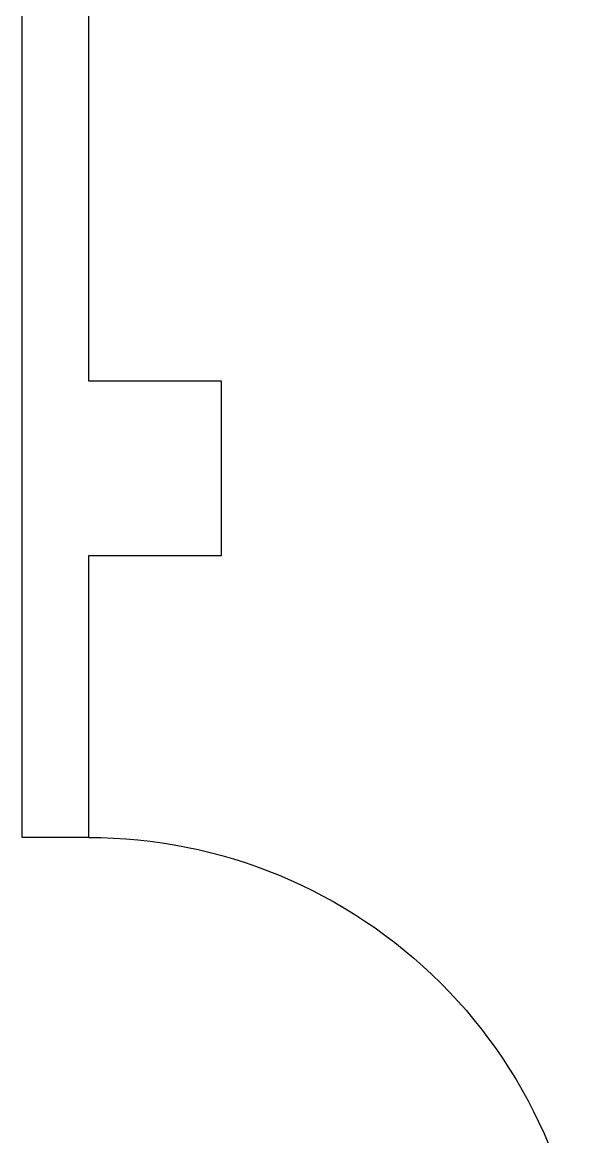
# Model space of a CAD drawing. Header units: inches. Extents: x -460 to 10305, y -938 to 5356.
# Drawn here: x 6043.9 to 6077.9, y 469.7 to 536.9 of the extents above; entities that cross this region are included whole.
import ezdxf

# ---------------------------------------------------------------- set-up
doc = ezdxf.new("R2010")
doc.units = ezdxf.units.IN
doc.header["$MEASUREMENT"] = 0
doc.layers.add('01-0263-02-DWG-BFP-ARCH$0$SP-DOORS', color=5, linetype='Continuous')
doc.layers.add('01-0263-02-DWG-BFP-ARCH$0$SP-WALL', color=7, linetype='Continuous')

# ---------------------------------------------------------------- blocks, each defined once
blk = doc.blocks.new('01-0263-02-DWG-BFP-ARCH$0$DOR00')
at = {"color": 0}
for p, q in [((0, 1), (0, 0)), ((1, 0), (1, 1))]:
    blk.add_line(p, q, dxfattribs=at)
blk = doc.blocks.new('01-0263-02-DWG-BFP-ARCH', base_point=(1295.158, 1353.427))
at = {"layer": '01-0263-02-DWG-BFP-ARCH$0$SP-DOORS'}
blk.add_lwpolyline([(3307.158, 1837.927, -0.414214), (3337.158, 1807.927, -0.414214)], format="xyb", dxfattribs=at)
at = {"layer": '01-0263-02-DWG-BFP-ARCH$0$SP-WALL'}
for p, q in [((3303.158, 1837.927), (3303.158, 2093.427)), ((3307.158, 1865.427), (3307.158, 2093.427)), ((3315.158, 1865.427), (3307.158, 1865.427)), ((3315.158, 1854.927), (3315.158, 1865.427)), ((3307.158, 1837.927), (3307.158, 1854.927)), ((3307.158, 1837.927), (3307.158, 1854.927)), ((3307.158, 1854.927), (3315.158, 1854.927))]:
    blk.add_line(p, q, dxfattribs=at)
at = {"layer": '01-0263-02-DWG-BFP-ARCH$0$SP-WALL', "xscale": 30, "yscale": 4, "zscale": 30, "rotation": 90.00000000000001}
blk.add_blockref('01-0263-02-DWG-BFP-ARCH$0$DOR00', (3307.158, 1807.927), dxfattribs=at)

msp = doc.modelspace()

# ---------------------------------------------------------------- block references
msp.add_blockref('01-0263-02-DWG-BFP-ARCH', (4035.949, 3.261))

doc.saveas('drawing.dxf')
